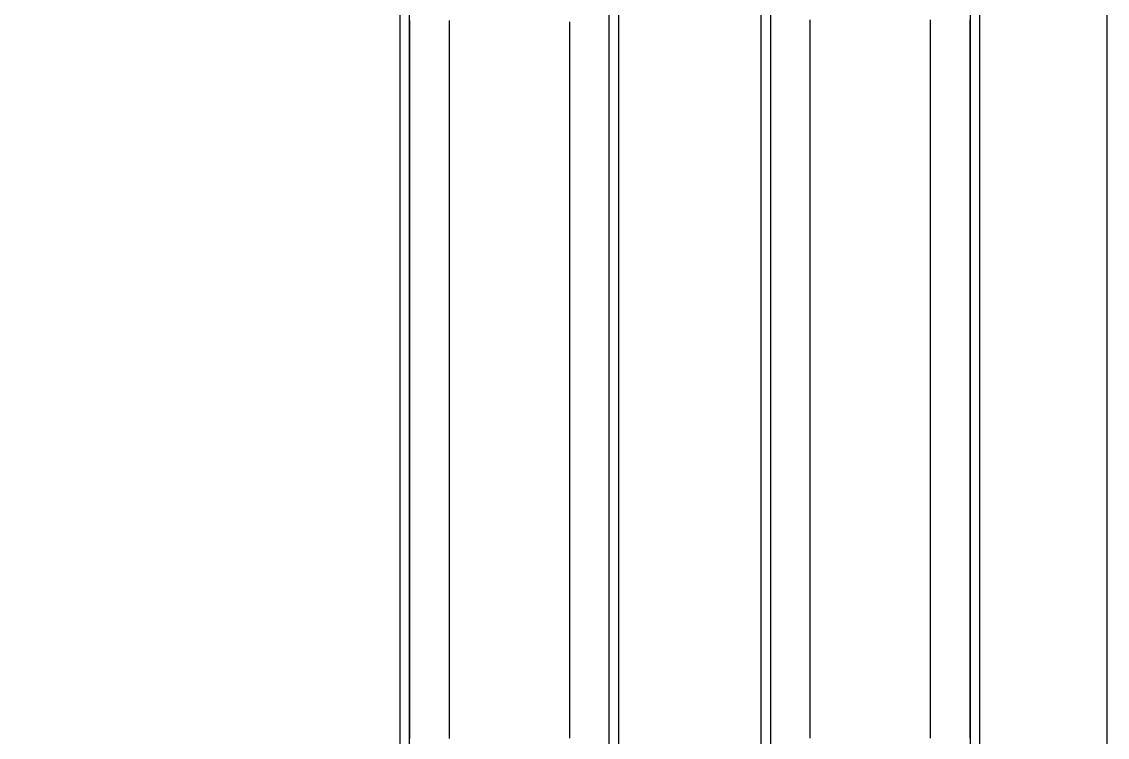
# Model space of a CAD drawing. Header units: metres. Extents: x 0 to 11, y 0 to 14.5.
# Drawn here: x 5.5 to 11, y 7.25 to 10.88 of the extents above; entities that cross this region are included whole.
import ezdxf

# ---------------------------------------------------------------- set-up
doc = ezdxf.new("R2010")
doc.units = ezdxf.units.M
for name, color, linetype in [('GRASS', 3, 'Continuous'), ('HALL', 5, 'Continuous'), ('TRACK', 7, 'Continuous'), ('WALLS', 8, 'Continuous')]:
    doc.layers.add(name, color=color, linetype=linetype)

msp = doc.modelspace()

# ---------------------------------------------------------------- linework, layer by layer
at = {"layer": 'GRASS'}
for points in [[(7.465, 10.8817), (7.465, 10.8717), (7.465, 10.8617), (7.465, 10.8517), (7.465, 10.8418), (7.465, 10.8318), (7.465, 10.8218), (7.465, 10.8118), (7.465, 10.8018), (7.465, 10.7918), (7.465, 10.7818), (7.465, 10.7718), (7.465, 10.7618), (7.465, 10.7518), (7.465, 10.7418), (7.465, 10.7318), (7.465, 10.7218), (7.465, 10.7119), (7.465, 10.7019), (7.465, 10.6919), (7.465, 10.6819), (7.465, 10.6719), (7.465, 10.6619), (7.465, 10.6519), (7.465, 10.6419), (7.465, 10.6319), (7.465, 10.6219), (7.465, 10.6119), (7.465, 10.6019), (7.465, 10.5919), (7.465, 10.582), (7.465, 10.572), (7.465, 10.562), (7.465, 10.552), (7.465, 10.542), (7.465, 10.532), (7.465, 10.522), (7.465, 10.512), (7.465, 10.502), (7.465, 10.492), (7.465, 10.482), (7.465, 10.472), (7.465, 10.462), (7.465, 10.452), (7.465, 10.4421), (7.465, 10.4321), (7.465, 10.4221), (7.465, 10.4121), (7.465, 10.4021), (7.465, 10.3921), (7.465, 10.3821), (7.465, 10.3721), (7.465, 10.3621), (7.465, 10.3521), (7.465, 10.3421), (7.465, 10.3321), (7.465, 10.3221), (7.465, 10.3122), (7.465, 10.3022), (7.465, 10.2922), (7.465, 10.2822), (7.465, 10.2722), (7.465, 10.2622), (7.465, 10.2522), (7.465, 10.2422), (7.465, 10.2322), (7.465, 10.2222), (7.465, 10.2122), (7.465, 10.2022), (7.465, 10.1922), (7.465, 10.1822), (7.465, 10.1723), (7.465, 10.1623), (7.465, 10.1523), (7.465, 10.1423), (7.465, 10.1323), (7.465, 10.1223), (7.465, 10.1123), (7.465, 10.1023), (7.465, 10.0923), (7.465, 10.0823), (7.465, 10.0723), (7.465, 10.0623), (7.465, 10.0523), (7.465, 10.0424), (7.465, 10.0324), (7.465, 10.0224), (7.465, 10.0124), (7.465, 10.0024), (7.465, 9.9924), (7.465, 9.9824), (7.465, 9.9724), (7.465, 9.9624), (7.465, 9.9524), (7.465, 9.9424), (7.465, 9.9324), (7.465, 9.9224), (7.465, 9.9125), (7.465, 9.9025), (7.465, 9.8925), (7.465, 9.8825), (7.465, 9.8725), (7.465, 9.8625), (7.465, 9.8525), (7.465, 9.8425), (7.465, 9.8325), (7.465, 9.8225), (7.465, 9.8125), (7.465, 9.8025), (7.465, 9.7925), (7.465, 9.7825), (7.465, 9.7726), (7.465, 9.7626), (7.465, 9.7526), (7.465, 9.7426), (7.465, 9.7326), (7.465, 9.7226), (7.465, 9.7126), (7.465, 9.7026), (7.465, 9.6926), (7.465, 9.6826), (7.465, 9.6726), (7.465, 9.6626), (7.465, 9.6526), (7.465, 9.6427), (7.465, 9.6327), (7.465, 9.6227), (7.465, 9.6127), (7.465, 9.6027), (7.465, 9.5927), (7.465, 9.5827), (7.465, 9.5727), (7.465, 9.5627), (7.465, 9.5527), (7.465, 9.5427), (7.465, 9.5327), (7.465, 9.5227), (7.465, 9.5128), (7.465, 9.5028), (7.465, 9.4928), (7.465, 9.4828), (7.465, 9.4728), (7.465, 9.4628), (7.465, 9.4528), (7.465, 9.4428), (7.465, 9.4328), (7.465, 9.4228), (7.465, 9.4128), (7.465, 9.4028), (7.465, 9.3928), (7.465, 9.3828), (7.465, 9.3729), (7.465, 9.3629), (7.465, 9.3529), (7.465, 9.3429), (7.465, 9.3329), (7.465, 9.3229), (7.465, 9.3129), (7.465, 9.3029), (7.465, 9.2929), (7.465, 9.2829), (7.465, 9.2729), (7.465, 9.2629), (7.465, 9.2529), (7.465, 9.243), (7.465, 9.233), (7.465, 9.223), (7.465, 9.213), (7.465, 9.203), (7.465, 9.193), (7.465, 9.183), (7.465, 9.173), (7.465, 9.163), (7.465, 9.153), (7.465, 9.143), (7.465, 9.133), (7.465, 9.123), (7.465, 9.113), (7.465, 9.1031), (7.465, 9.0931), (7.465, 9.0831), (7.465, 9.0731), (7.465, 9.0631), (7.465, 9.0531), (7.465, 9.0431), (7.465, 9.0331), (7.465, 9.0231), (7.465, 9.0131), (7.465, 9.0031), (7.465, 8.9931), (7.465, 8.9831), (7.465, 8.9732), (7.465, 8.9632), (7.465, 8.9532), (7.465, 8.9432), (7.465, 8.9332), (7.465, 8.9232), (7.465, 8.9132), (7.465, 8.9032), (7.465, 8.8932), (7.465, 8.8832), (7.465, 8.8732), (7.465, 8.8632), (7.465, 8.8532), (7.465, 8.8433), (7.465, 8.8333), (7.465, 8.8233), (7.465, 8.8133), (7.465, 8.8033), (7.465, 8.7933), (7.465, 8.7833), (7.465, 8.7733), (7.465, 8.7633), (7.465, 8.7533), (7.465, 8.7433), (7.465, 8.7333), (7.465, 8.7233), (7.465, 8.7133), (7.465, 8.7034), (7.465, 8.6934), (7.465, 8.6834), (7.465, 8.6734), (7.465, 8.6634), (7.465, 8.6534), (7.465, 8.6434), (7.465, 8.6334), (7.465, 8.6234), (7.465, 8.6134), (7.465, 8.6034), (7.465, 8.5934), (7.465, 8.5834), (7.465, 8.5735), (7.465, 8.5635), (7.465, 8.5535), (7.465, 8.5435), (7.465, 8.5335), (7.465, 8.5235), (7.465, 8.5135), (7.465, 8.5035), (7.465, 8.4935), (7.465, 8.4835), (7.465, 8.4735), (7.465, 8.4635), (7.465, 8.4535), (7.465, 8.4436), (7.465, 8.4336), (7.465, 8.4236), (7.465, 8.4136), (7.465, 8.4036), (7.465, 8.3936), (7.465, 8.3836), (7.465, 8.3736), (7.465, 8.3636), (7.465, 8.3536), (7.465, 8.3436), (7.465, 8.3336), (7.465, 8.3236), (7.465, 8.3136), (7.465, 8.3037), (7.465, 8.2937), (7.465, 8.2837), (7.465, 8.2737), (7.465, 8.2637), (7.465, 8.2537), (7.465, 8.2437), (7.465, 8.2337), (7.465, 8.2237), (7.465, 8.2137), (7.465, 8.2037), (7.465, 8.1937), (7.465, 8.1837), (7.465, 8.1738), (7.465, 8.1638), (7.465, 8.1538), (7.465, 8.1438), (7.465, 8.1338), (7.465, 8.1238), (7.465, 8.1138), (7.465, 8.1038), (7.465, 8.0938), (7.465, 8.0838), (7.465, 8.0738), (7.465, 8.0638), (7.465, 8.0538), (7.465, 8.0438), (7.465, 8.0339), (7.465, 8.0239), (7.465, 8.0139), (7.465, 8.0039), (7.465, 7.9939), (7.465, 7.9839), (7.465, 7.9739), (7.465, 7.9639), (7.465, 7.9539), (7.465, 7.9439), (7.465, 7.9339), (7.465, 7.9239), (7.465, 7.9139), (7.465, 7.904), (7.465, 7.894), (7.465, 7.884), (7.465, 7.874), (7.465, 7.864), (7.465, 7.854), (7.465, 7.844), (7.465, 7.834), (7.465, 7.824), (7.465, 7.814), (7.465, 7.804), (7.465, 7.794), (7.465, 7.784), (7.465, 7.7741), (7.465, 7.7641), (7.465, 7.7541), (7.465, 7.7441), (7.465, 7.7341), (7.465, 7.7241), (7.465, 7.7141), (7.465, 7.7041), (7.465, 7.6941), (7.465, 7.6841), (7.465, 7.6741), (7.465, 7.6641), (7.465, 7.6541), (7.465, 7.6441), (7.465, 7.6342), (7.465, 7.6242), (7.465, 7.6142), (7.465, 7.6042), (7.465, 7.5942), (7.465, 7.5842), (7.465, 7.5742), (7.465, 7.5642), (7.465, 7.5542), (7.465, 7.5442), (7.465, 7.5342), (7.465, 7.5242), (7.465, 7.5142), (7.465, 7.5043), (7.465, 7.4943), (7.465, 7.4843), (7.465, 7.4743), (7.465, 7.4643), (7.465, 7.4543), (7.465, 7.4443), (7.465, 7.4343), (7.465, 7.4243), (7.465, 7.4143), (7.465, 7.4043), (7.465, 7.3943), (7.465, 7.3843), (7.465, 7.3743), (7.465, 7.3644), (7.465, 7.3544), (7.465, 7.3444), (7.465, 7.3344), (7.465, 7.3244), (7.465, 7.3144), (7.465, 7.3044), (7.465, 7.2944), (7.465, 7.2844), (7.465, 7.2744), (7.465, 7.2644), (7.465, 7.2544), (7.465, 7.2444)], [(8.475, 10.875), (8.475, 10.865), (8.475, 10.855), (8.475, 10.845), (8.475, 10.835), (8.475, 10.825), (8.475, 10.815), (8.475, 10.805), (8.475, 10.795), (8.475, 10.785), (8.475, 10.775), (8.475, 10.765), (8.475, 10.755), (8.475, 10.745), (8.475, 10.735), (8.475, 10.725), (8.475, 10.715), (8.475, 10.705), (8.475, 10.695), (8.475, 10.685), (8.475, 10.675), (8.475, 10.665), (8.475, 10.655), (8.475, 10.645), (8.475, 10.635), (8.475, 10.625), (8.475, 10.615), (8.475, 10.605), (8.475, 10.595), (8.475, 10.585), (8.475, 10.575), (8.475, 10.565), (8.475, 10.555), (8.475, 10.545), (8.475, 10.535), (8.475, 10.525), (8.475, 10.515), (8.475, 10.505), (8.475, 10.495), (8.475, 10.485), (8.475, 10.475), (8.475, 10.465), (8.475, 10.455), (8.475, 10.445), (8.475, 10.435), (8.475, 10.425), (8.475, 10.415), (8.475, 10.405), (8.475, 10.395), (8.475, 10.385), (8.475, 10.375), (8.475, 10.365), (8.475, 10.355), (8.475, 10.345), (8.475, 10.335), (8.475, 10.325), (8.475, 10.315), (8.475, 10.305), (8.475, 10.295), (8.475, 10.285), (8.475, 10.275), (8.475, 10.265), (8.475, 10.255), (8.475, 10.245), (8.475, 10.235), (8.475, 10.225), (8.475, 10.215), (8.475, 10.205), (8.475, 10.195), (8.475, 10.185), (8.475, 10.175), (8.475, 10.165), (8.475, 10.155), (8.475, 10.145), (8.475, 10.135), (8.475, 10.125), (8.475, 10.115), (8.475, 10.105), (8.475, 10.095), (8.475, 10.085), (8.475, 10.075), (8.475, 10.065), (8.475, 10.055), (8.475, 10.045), (8.475, 10.035), (8.475, 10.025), (8.475, 10.015), (8.475, 10.005), (8.475, 9.995), (8.475, 9.985), (8.475, 9.975), (8.475, 9.965), (8.475, 9.955), (8.475, 9.945), (8.475, 9.935), (8.475, 9.925), (8.475, 9.915), (8.475, 9.905), (8.475, 9.895), (8.475, 9.885), (8.475, 9.875), (8.475, 9.865), (8.475, 9.855), (8.475, 9.845), (8.475, 9.835), (8.475, 9.825), (8.475, 9.815), (8.475, 9.805), (8.475, 9.795), (8.475, 9.785), (8.475, 9.775), (8.475, 9.765), (8.475, 9.755), (8.475, 9.745), (8.475, 9.735), (8.475, 9.725), (8.475, 9.715), (8.475, 9.705), (8.475, 9.695), (8.475, 9.685), (8.475, 9.675), (8.475, 9.665), (8.475, 9.655), (8.475, 9.645), (8.475, 9.635), (8.475, 9.625), (8.475, 9.615), (8.475, 9.605), (8.475, 9.595), (8.475, 9.585), (8.475, 9.575), (8.475, 9.565), (8.475, 9.555), (8.475, 9.545), (8.475, 9.535), (8.475, 9.525), (8.475, 9.515), (8.475, 9.505), (8.475, 9.495), (8.475, 9.485), (8.475, 9.475), (8.475, 9.465), (8.475, 9.455), (8.475, 9.445), (8.475, 9.435), (8.475, 9.425), (8.475, 9.415), (8.475, 9.405), (8.475, 9.395), (8.475, 9.385), (8.475, 9.375), (8.475, 9.365), (8.475, 9.355), (8.475, 9.345), (8.475, 9.335), (8.475, 9.325), (8.475, 9.315), (8.475, 9.305), (8.475, 9.295), (8.475, 9.285), (8.475, 9.275), (8.475, 9.265), (8.475, 9.255), (8.475, 9.245), (8.475, 9.235), (8.475, 9.225), (8.475, 9.215), (8.475, 9.205), (8.475, 9.195), (8.475, 9.185), (8.475, 9.175), (8.475, 9.165), (8.475, 9.155), (8.475, 9.145), (8.475, 9.135), (8.475, 9.125), (8.475, 9.115), (8.475, 9.105), (8.475, 9.095), (8.475, 9.085), (8.475, 9.075), (8.475, 9.065), (8.475, 9.055), (8.475, 9.045), (8.475, 9.035), (8.475, 9.025), (8.475, 9.015), (8.475, 9.005), (8.475, 8.995), (8.475, 8.985), (8.475, 8.975), (8.475, 8.965), (8.475, 8.955), (8.475, 8.945), (8.475, 8.935), (8.475, 8.925), (8.475, 8.915), (8.475, 8.905), (8.475, 8.895), (8.475, 8.885), (8.475, 8.875), (8.475, 8.865), (8.475, 8.855), (8.475, 8.845), (8.475, 8.835), (8.475, 8.825), (8.475, 8.815), (8.475, 8.805), (8.475, 8.795), (8.475, 8.785), (8.475, 8.775), (8.475, 8.765), (8.475, 8.755), (8.475, 8.745), (8.475, 8.735), (8.475, 8.725), (8.475, 8.715), (8.475, 8.705), (8.475, 8.695), (8.475, 8.685), (8.475, 8.675), (8.475, 8.665), (8.475, 8.655), (8.475, 8.645), (8.475, 8.635), (8.475, 8.625), (8.475, 8.615), (8.475, 8.605), (8.475, 8.595), (8.475, 8.585), (8.475, 8.575), (8.475, 8.565), (8.475, 8.555), (8.475, 8.545), (8.475, 8.535), (8.475, 8.525), (8.475, 8.515), (8.475, 8.505), (8.475, 8.495), (8.475, 8.485), (8.475, 8.475), (8.475, 8.465), (8.475, 8.455), (8.475, 8.445), (8.475, 8.435), (8.475, 8.425), (8.475, 8.415), (8.475, 8.405), (8.475, 8.395), (8.475, 8.385), (8.475, 8.375), (8.475, 8.365), (8.475, 8.355), (8.475, 8.345), (8.475, 8.335), (8.475, 8.325), (8.475, 8.315), (8.475, 8.305), (8.475, 8.295), (8.475, 8.285), (8.475, 8.275), (8.475, 8.265), (8.475, 8.255), (8.475, 8.245), (8.475, 8.235), (8.475, 8.225), (8.475, 8.215), (8.475, 8.205), (8.475, 8.195), (8.475, 8.185), (8.475, 8.175), (8.475, 8.165), (8.475, 8.155), (8.475, 8.145), (8.475, 8.135), (8.475, 8.125), (8.475, 8.115), (8.475, 8.105), (8.475, 8.095), (8.475, 8.085), (8.475, 8.075), (8.475, 8.065), (8.475, 8.055), (8.475, 8.045), (8.475, 8.035), (8.475, 8.025), (8.475, 8.015), (8.475, 8.005), (8.475, 7.995), (8.475, 7.985), (8.475, 7.975), (8.475, 7.965), (8.475, 7.955), (8.475, 7.945), (8.475, 7.935), (8.475, 7.925), (8.475, 7.915), (8.475, 7.905), (8.475, 7.895), (8.475, 7.885), (8.475, 7.875), (8.475, 7.865), (8.475, 7.855), (8.475, 7.845), (8.475, 7.835), (8.475, 7.825), (8.475, 7.815), (8.475, 7.805), (8.475, 7.795), (8.475, 7.785), (8.475, 7.775), (8.475, 7.765), (8.475, 7.755), (8.475, 7.745), (8.475, 7.735), (8.475, 7.725), (8.475, 7.715), (8.475, 7.705), (8.475, 7.695), (8.475, 7.685), (8.475, 7.675), (8.475, 7.665), (8.475, 7.655), (8.475, 7.645), (8.475, 7.635), (8.475, 7.625), (8.475, 7.615), (8.475, 7.605), (8.475, 7.595), (8.475, 7.585), (8.475, 7.575), (8.475, 7.565), (8.475, 7.555), (8.475, 7.545), (8.475, 7.535), (8.475, 7.525), (8.475, 7.515), (8.475, 7.505), (8.475, 7.495), (8.475, 7.485), (8.475, 7.475), (8.475, 7.465), (8.475, 7.455), (8.475, 7.445), (8.475, 7.435), (8.475, 7.425), (8.475, 7.415), (8.475, 7.405), (8.475, 7.395), (8.475, 7.385), (8.475, 7.375), (8.475, 7.365), (8.475, 7.355), (8.475, 7.345), (8.475, 7.335), (8.475, 7.325), (8.475, 7.315), (8.475, 7.305), (8.475, 7.295), (8.475, 7.285), (8.475, 7.275), (8.475, 7.265), (8.475, 7.255), (8.475, 7.245)], [(9.295, 7.245), (9.295, 7.255), (9.295, 7.265), (9.295, 7.275), (9.295, 7.285), (9.295, 7.295), (9.295, 7.305), (9.295, 7.315), (9.295, 7.325), (9.295, 7.335), (9.295, 7.345), (9.295, 7.355), (9.295, 7.365), (9.295, 7.375), (9.295, 7.385), (9.295, 7.395), (9.295, 7.405), (9.295, 7.415), (9.295, 7.425), (9.295, 7.435), (9.295, 7.445), (9.295, 7.455), (9.295, 7.465), (9.295, 7.475), (9.295, 7.485), (9.295, 7.495), (9.295, 7.505), (9.295, 7.515), (9.295, 7.525), (9.295, 7.535), (9.295, 7.545), (9.295, 7.555), (9.295, 7.565), (9.295, 7.575), (9.295, 7.585), (9.295, 7.595), (9.295, 7.605), (9.295, 7.615), (9.295, 7.625), (9.295, 7.635), (9.295, 7.645), (9.295, 7.655), (9.295, 7.665), (9.295, 7.675), (9.295, 7.685), (9.295, 7.695), (9.295, 7.705), (9.295, 7.715), (9.295, 7.725), (9.295, 7.735), (9.295, 7.745), (9.295, 7.755), (9.295, 7.765), (9.295, 7.775), (9.295, 7.785), (9.295, 7.795), (9.295, 7.805), (9.295, 7.815), (9.295, 7.825), (9.295, 7.835), (9.295, 7.845), (9.295, 7.855), (9.295, 7.865), (9.295, 7.875), (9.295, 7.885), (9.295, 7.895), (9.295, 7.905), (9.295, 7.915), (9.295, 7.925), (9.295, 7.935), (9.295, 7.945), (9.295, 7.955), (9.295, 7.965), (9.295, 7.975), (9.295, 7.985), (9.295, 7.995), (9.295, 8.005), (9.295, 8.015), (9.295, 8.025), (9.295, 8.035), (9.295, 8.045), (9.295, 8.055), (9.295, 8.065), (9.295, 8.075), (9.295, 8.085), (9.295, 8.095), (9.295, 8.105), (9.295, 8.115), (9.295, 8.125), (9.295, 8.135), (9.295, 8.145), (9.295, 8.155), (9.295, 8.165), (9.295, 8.175), (9.295, 8.185), (9.295, 8.195), (9.295, 8.205), (9.295, 8.215), (9.295, 8.225), (9.295, 8.235), (9.295, 8.245), (9.295, 8.255), (9.295, 8.265), (9.295, 8.275), (9.295, 8.285), (9.295, 8.295), (9.295, 8.305), (9.295, 8.315), (9.295, 8.325), (9.295, 8.335), (9.295, 8.345), (9.295, 8.355), (9.295, 8.365), (9.295, 8.375), (9.295, 8.385), (9.295, 8.395), (9.295, 8.405), (9.295, 8.415), (9.295, 8.425), (9.295, 8.435), (9.295, 8.445), (9.295, 8.455), (9.295, 8.465), (9.295, 8.475), (9.295, 8.485), (9.295, 8.495), (9.295, 8.505), (9.295, 8.515), (9.295, 8.525), (9.295, 8.535), (9.295, 8.545), (9.295, 8.555), (9.295, 8.565), (9.295, 8.575), (9.295, 8.585), (9.295, 8.595), (9.295, 8.605), (9.295, 8.615), (9.295, 8.625), (9.295, 8.635), (9.295, 8.645), (9.295, 8.655), (9.295, 8.665), (9.295, 8.675), (9.295, 8.685), (9.295, 8.695), (9.295, 8.705), (9.295, 8.715), (9.295, 8.725), (9.295, 8.735), (9.295, 8.745), (9.295, 8.755), (9.295, 8.765), (9.295, 8.775), (9.295, 8.785), (9.295, 8.795), (9.295, 8.805), (9.295, 8.815), (9.295, 8.825), (9.295, 8.835), (9.295, 8.845), (9.295, 8.855), (9.295, 8.865), (9.295, 8.875), (9.295, 8.885), (9.295, 8.895), (9.295, 8.905), (9.295, 8.915), (9.295, 8.925), (9.295, 8.935), (9.295, 8.945), (9.295, 8.955), (9.295, 8.965), (9.295, 8.975), (9.295, 8.985), (9.295, 8.995), (9.295, 9.005), (9.295, 9.015), (9.295, 9.025), (9.295, 9.035), (9.295, 9.045), (9.295, 9.055), (9.295, 9.065), (9.295, 9.075), (9.295, 9.085), (9.295, 9.095), (9.295, 9.105), (9.295, 9.115), (9.295, 9.125), (9.295, 9.135), (9.295, 9.145), (9.295, 9.155), (9.295, 9.165), (9.295, 9.175), (9.295, 9.185), (9.295, 9.195), (9.295, 9.205), (9.295, 9.215), (9.295, 9.225), (9.295, 9.235), (9.295, 9.245), (9.295, 9.255), (9.295, 9.265), (9.295, 9.275), (9.295, 9.285), (9.295, 9.295), (9.295, 9.305), (9.295, 9.315), (9.295, 9.325), (9.295, 9.335), (9.295, 9.345), (9.295, 9.355), (9.295, 9.365), (9.295, 9.375), (9.295, 9.385), (9.295, 9.395), (9.295, 9.405), (9.295, 9.415), (9.295, 9.425), (9.295, 9.435), (9.295, 9.445), (9.295, 9.455), (9.295, 9.465), (9.295, 9.475), (9.295, 9.485), (9.295, 9.495), (9.295, 9.505), (9.295, 9.515), (9.295, 9.525), (9.295, 9.535), (9.295, 9.545), (9.295, 9.555), (9.295, 9.565), (9.295, 9.575), (9.295, 9.585), (9.295, 9.595), (9.295, 9.605), (9.295, 9.615), (9.295, 9.625), (9.295, 9.635), (9.295, 9.645), (9.295, 9.655), (9.295, 9.665), (9.295, 9.675), (9.295, 9.685), (9.295, 9.695), (9.295, 9.705), (9.295, 9.715), (9.295, 9.725), (9.295, 9.735), (9.295, 9.745), (9.295, 9.755), (9.295, 9.765), (9.295, 9.775), (9.295, 9.785), (9.295, 9.795), (9.295, 9.805), (9.295, 9.815), (9.295, 9.825), (9.295, 9.835), (9.295, 9.845), (9.295, 9.855), (9.295, 9.865), (9.295, 9.875), (9.295, 9.885), (9.295, 9.895), (9.295, 9.905), (9.295, 9.915), (9.295, 9.925), (9.295, 9.935), (9.295, 9.945), (9.295, 9.955), (9.295, 9.965), (9.295, 9.975), (9.295, 9.985), (9.295, 9.995), (9.295, 10.005), (9.295, 10.015), (9.295, 10.025), (9.295, 10.035), (9.295, 10.045), (9.295, 10.055), (9.295, 10.065), (9.295, 10.075), (9.295, 10.085), (9.295, 10.095), (9.295, 10.105), (9.295, 10.115), (9.295, 10.125), (9.295, 10.135), (9.295, 10.145), (9.295, 10.155), (9.295, 10.165), (9.295, 10.175), (9.295, 10.185), (9.295, 10.195), (9.295, 10.205), (9.295, 10.215), (9.295, 10.225), (9.295, 10.235), (9.295, 10.245), (9.295, 10.255), (9.295, 10.265), (9.295, 10.275), (9.295, 10.285), (9.295, 10.295), (9.295, 10.305), (9.295, 10.315), (9.295, 10.325), (9.295, 10.335), (9.295, 10.345), (9.295, 10.355), (9.295, 10.365), (9.295, 10.375), (9.295, 10.385), (9.295, 10.395), (9.295, 10.405), (9.295, 10.415), (9.295, 10.425), (9.295, 10.435), (9.295, 10.445), (9.295, 10.455), (9.295, 10.465), (9.295, 10.475), (9.295, 10.485), (9.295, 10.495), (9.295, 10.505), (9.295, 10.515), (9.295, 10.525), (9.295, 10.535), (9.295, 10.545), (9.295, 10.555), (9.295, 10.565), (9.295, 10.575), (9.295, 10.585), (9.295, 10.595), (9.295, 10.605), (9.295, 10.615), (9.295, 10.625), (9.295, 10.635), (9.295, 10.645), (9.295, 10.655), (9.295, 10.665), (9.295, 10.675), (9.295, 10.685), (9.295, 10.695), (9.295, 10.705), (9.295, 10.715), (9.295, 10.725), (9.295, 10.735), (9.295, 10.745), (9.295, 10.755), (9.295, 10.765), (9.295, 10.775), (9.295, 10.785), (9.295, 10.795), (9.295, 10.805), (9.295, 10.815), (9.295, 10.825), (9.295, 10.835), (9.295, 10.845), (9.295, 10.855), (9.295, 10.865), (9.295, 10.875), (9.295, 10.885)], [(10.305, 7.245), (10.305, 7.255), (10.305, 7.265), (10.305, 7.275), (10.305, 7.285), (10.305, 7.295), (10.305, 7.305), (10.305, 7.315), (10.305, 7.325), (10.305, 7.335), (10.305, 7.345), (10.305, 7.355), (10.305, 7.365), (10.305, 7.375), (10.305, 7.385), (10.305, 7.395), (10.305, 7.405), (10.305, 7.415), (10.305, 7.425), (10.305, 7.435), (10.305, 7.445), (10.305, 7.455), (10.305, 7.465), (10.305, 7.475), (10.305, 7.485), (10.305, 7.495), (10.305, 7.505), (10.305, 7.515), (10.305, 7.525), (10.305, 7.535), (10.305, 7.545), (10.305, 7.555), (10.305, 7.565), (10.305, 7.575), (10.305, 7.585), (10.305, 7.595), (10.305, 7.605), (10.305, 7.615), (10.305, 7.625), (10.305, 7.635), (10.305, 7.645), (10.305, 7.655), (10.305, 7.665), (10.305, 7.675), (10.305, 7.685), (10.305, 7.695), (10.305, 7.705), (10.305, 7.715), (10.305, 7.725), (10.305, 7.735), (10.305, 7.745), (10.305, 7.755), (10.305, 7.765), (10.305, 7.775), (10.305, 7.785), (10.305, 7.795), (10.305, 7.805), (10.305, 7.815), (10.305, 7.825), (10.305, 7.835), (10.305, 7.845), (10.305, 7.855), (10.305, 7.865), (10.305, 7.875), (10.305, 7.885), (10.305, 7.895), (10.305, 7.905), (10.305, 7.915), (10.305, 7.925), (10.305, 7.935), (10.305, 7.945), (10.305, 7.955), (10.305, 7.965), (10.305, 7.975), (10.305, 7.985), (10.305, 7.995), (10.305, 8.005), (10.305, 8.015), (10.305, 8.025), (10.305, 8.035), (10.305, 8.045), (10.305, 8.055), (10.305, 8.065), (10.305, 8.075), (10.305, 8.085), (10.305, 8.095), (10.305, 8.105), (10.305, 8.115), (10.305, 8.125), (10.305, 8.135), (10.305, 8.145), (10.305, 8.155), (10.305, 8.165), (10.305, 8.175), (10.305, 8.185), (10.305, 8.195), (10.305, 8.205), (10.305, 8.215), (10.305, 8.225), (10.305, 8.235), (10.305, 8.245), (10.305, 8.255), (10.305, 8.265), (10.305, 8.275), (10.305, 8.285), (10.305, 8.295), (10.305, 8.305), (10.305, 8.315), (10.305, 8.325), (10.305, 8.335), (10.305, 8.345), (10.305, 8.355), (10.305, 8.365), (10.305, 8.375), (10.305, 8.385), (10.305, 8.395), (10.305, 8.405), (10.305, 8.415), (10.305, 8.425), (10.305, 8.435), (10.305, 8.445), (10.305, 8.455), (10.305, 8.465), (10.305, 8.475), (10.305, 8.485), (10.305, 8.495), (10.305, 8.505), (10.305, 8.515), (10.305, 8.525), (10.305, 8.535), (10.305, 8.545), (10.305, 8.555), (10.305, 8.565), (10.305, 8.575), (10.305, 8.585), (10.305, 8.595), (10.305, 8.605), (10.305, 8.615), (10.305, 8.625), (10.305, 8.635), (10.305, 8.645), (10.305, 8.655), (10.305, 8.665), (10.305, 8.675), (10.305, 8.685), (10.305, 8.695), (10.305, 8.705), (10.305, 8.715), (10.305, 8.725), (10.305, 8.735), (10.305, 8.745), (10.305, 8.755), (10.305, 8.765), (10.305, 8.775), (10.305, 8.785), (10.305, 8.795), (10.305, 8.805), (10.305, 8.815), (10.305, 8.825), (10.305, 8.835), (10.305, 8.845), (10.305, 8.855), (10.305, 8.865), (10.305, 8.875), (10.305, 8.885), (10.305, 8.895), (10.305, 8.905), (10.305, 8.915), (10.305, 8.925), (10.305, 8.935), (10.305, 8.945), (10.305, 8.955), (10.305, 8.965), (10.305, 8.975), (10.305, 8.985), (10.305, 8.995), (10.305, 9.005), (10.305, 9.015), (10.305, 9.025), (10.305, 9.035), (10.305, 9.045), (10.305, 9.055), (10.305, 9.065), (10.305, 9.075), (10.305, 9.085), (10.305, 9.095), (10.305, 9.105), (10.305, 9.115), (10.305, 9.125), (10.305, 9.135), (10.305, 9.145), (10.305, 9.155), (10.305, 9.165), (10.305, 9.175), (10.305, 9.185), (10.305, 9.195), (10.305, 9.205), (10.305, 9.215), (10.305, 9.225), (10.305, 9.235), (10.305, 9.245), (10.305, 9.255), (10.305, 9.265), (10.305, 9.275), (10.305, 9.285), (10.305, 9.295), (10.305, 9.305), (10.305, 9.315), (10.305, 9.325), (10.305, 9.335), (10.305, 9.345), (10.305, 9.355), (10.305, 9.365), (10.305, 9.375), (10.305, 9.385), (10.305, 9.395), (10.305, 9.405), (10.305, 9.415), (10.305, 9.425), (10.305, 9.435), (10.305, 9.445), (10.305, 9.455), (10.305, 9.465), (10.305, 9.475), (10.305, 9.485), (10.305, 9.495), (10.305, 9.505), (10.305, 9.515), (10.305, 9.525), (10.305, 9.535), (10.305, 9.545), (10.305, 9.555), (10.305, 9.565), (10.305, 9.575), (10.305, 9.585), (10.305, 9.595), (10.305, 9.605), (10.305, 9.615), (10.305, 9.625), (10.305, 9.635), (10.305, 9.645), (10.305, 9.655), (10.305, 9.665), (10.305, 9.675), (10.305, 9.685), (10.305, 9.695), (10.305, 9.705), (10.305, 9.715), (10.305, 9.725), (10.305, 9.735), (10.305, 9.745), (10.305, 9.755), (10.305, 9.765), (10.305, 9.775), (10.305, 9.785), (10.305, 9.795), (10.305, 9.805), (10.305, 9.815), (10.305, 9.825), (10.305, 9.835), (10.305, 9.845), (10.305, 9.855), (10.305, 9.865), (10.305, 9.875), (10.305, 9.885), (10.305, 9.895), (10.305, 9.905), (10.305, 9.915), (10.305, 9.925), (10.305, 9.935), (10.305, 9.945), (10.305, 9.955), (10.305, 9.965), (10.305, 9.975), (10.305, 9.985), (10.305, 9.995), (10.305, 10.005), (10.305, 10.015), (10.305, 10.025), (10.305, 10.035), (10.305, 10.045), (10.305, 10.055), (10.305, 10.065), (10.305, 10.075), (10.305, 10.085), (10.305, 10.095), (10.305, 10.105), (10.305, 10.115), (10.305, 10.125), (10.305, 10.135), (10.305, 10.145), (10.305, 10.155), (10.305, 10.165), (10.305, 10.175), (10.305, 10.185), (10.305, 10.195), (10.305, 10.205), (10.305, 10.215), (10.305, 10.225), (10.305, 10.235), (10.305, 10.245), (10.305, 10.255), (10.305, 10.265), (10.305, 10.275), (10.305, 10.285), (10.305, 10.295), (10.305, 10.305), (10.305, 10.315), (10.305, 10.325), (10.305, 10.335), (10.305, 10.345), (10.305, 10.355), (10.305, 10.365), (10.305, 10.375), (10.305, 10.385), (10.305, 10.395), (10.305, 10.405), (10.305, 10.415), (10.305, 10.425), (10.305, 10.435), (10.305, 10.445), (10.305, 10.455), (10.305, 10.465), (10.305, 10.475), (10.305, 10.485), (10.305, 10.495), (10.305, 10.505), (10.305, 10.515), (10.305, 10.525), (10.305, 10.535), (10.305, 10.545), (10.305, 10.555), (10.305, 10.565), (10.305, 10.575), (10.305, 10.585), (10.305, 10.595), (10.305, 10.605), (10.305, 10.615), (10.305, 10.625), (10.305, 10.635), (10.305, 10.645), (10.305, 10.655), (10.305, 10.665), (10.305, 10.675), (10.305, 10.685), (10.305, 10.695), (10.305, 10.705), (10.305, 10.715), (10.305, 10.725), (10.305, 10.735), (10.305, 10.745), (10.305, 10.755), (10.305, 10.765), (10.305, 10.775), (10.305, 10.785), (10.305, 10.795), (10.305, 10.805), (10.305, 10.815), (10.305, 10.825), (10.305, 10.835), (10.305, 10.845), (10.305, 10.855), (10.305, 10.865), (10.305, 10.875), (10.305, 10.885)]]:
    msp.add_lwpolyline(points, dxfattribs=at)
at = {"layer": 'HALL'}
msp.add_lwpolyline([(0, 0), (11, 0), (11, 14.5), (0, 14.5), (0, 0)], dxfattribs=at)
at = {"layer": 'TRACK'}
for points in [[(7.665, 10.8817), (7.665, 10.8717), (7.665, 10.8617), (7.665, 10.8517), (7.665, 10.8417), (7.665, 10.8317), (7.665, 10.8217), (7.665, 10.8117), (7.665, 10.8017), (7.665, 10.7917), (7.665, 10.7817), (7.665, 10.7718), (7.665, 10.7618), (7.665, 10.7518), (7.665, 10.7418), (7.665, 10.7318), (7.665, 10.7218), (7.665, 10.7118), (7.665, 10.7018), (7.665, 10.6918), (7.665, 10.6818), (7.665, 10.6718), (7.665, 10.6618), (7.665, 10.6518), (7.665, 10.6419), (7.665, 10.6319), (7.665, 10.6219), (7.665, 10.6119), (7.665, 10.6019), (7.665, 10.5919), (7.665, 10.5819), (7.665, 10.5719), (7.665, 10.5619), (7.665, 10.5519), (7.665, 10.5419), (7.665, 10.5319), (7.665, 10.5219), (7.665, 10.5119), (7.665, 10.502), (7.665, 10.492), (7.665, 10.482), (7.665, 10.472), (7.665, 10.462), (7.665, 10.452), (7.665, 10.442), (7.665, 10.432), (7.665, 10.422), (7.665, 10.412), (7.665, 10.402), (7.665, 10.392), (7.665, 10.382), (7.665, 10.372), (7.665, 10.3621), (7.665, 10.3521), (7.665, 10.3421), (7.665, 10.3321), (7.665, 10.3221), (7.665, 10.3121), (7.665, 10.3021), (7.665, 10.2921), (7.665, 10.2821), (7.665, 10.2721), (7.665, 10.2621), (7.665, 10.2521), (7.665, 10.2421), (7.665, 10.2321), (7.665, 10.2222), (7.665, 10.2122), (7.665, 10.2022), (7.665, 10.1922), (7.665, 10.1822), (7.665, 10.1722), (7.665, 10.1622), (7.665, 10.1522), (7.665, 10.1422), (7.665, 10.1322), (7.665, 10.1222), (7.665, 10.1122), (7.665, 10.1022), (7.665, 10.0922), (7.665, 10.0823), (7.665, 10.0723), (7.665, 10.0623), (7.665, 10.0523), (7.665, 10.0423), (7.665, 10.0323), (7.665, 10.0223), (7.665, 10.0123), (7.665, 10.0023), (7.665, 9.9923), (7.665, 9.9823), (7.665, 9.9723), (7.665, 9.9623), (7.665, 9.9524), (7.665, 9.9424), (7.665, 9.9324), (7.665, 9.9224), (7.665, 9.9124), (7.665, 9.9024), (7.665, 9.8924), (7.665, 9.8824), (7.665, 9.8724), (7.665, 9.8624), (7.665, 9.8524), (7.665, 9.8424), (7.665, 9.8324), (7.665, 9.8224), (7.665, 9.8125), (7.665, 9.8025), (7.665, 9.7925), (7.665, 9.7825), (7.665, 9.7725), (7.665, 9.7625), (7.665, 9.7525), (7.665, 9.7425), (7.665, 9.7325), (7.665, 9.7225), (7.665, 9.7125), (7.665, 9.7025), (7.665, 9.6925), (7.665, 9.6825), (7.665, 9.6726), (7.665, 9.6626), (7.665, 9.6526), (7.665, 9.6426), (7.665, 9.6326), (7.665, 9.6226), (7.665, 9.6126), (7.665, 9.6026), (7.665, 9.5926), (7.665, 9.5826), (7.665, 9.5726), (7.665, 9.5626), (7.665, 9.5526), (7.665, 9.5426), (7.665, 9.5327), (7.665, 9.5227), (7.665, 9.5127), (7.665, 9.5027), (7.665, 9.4927), (7.665, 9.4827), (7.665, 9.4727), (7.665, 9.4627), (7.665, 9.4527), (7.665, 9.4427), (7.665, 9.4327), (7.665, 9.4227), (7.665, 9.4127), (7.665, 9.4028), (7.665, 9.3928), (7.665, 9.3828), (7.665, 9.3728), (7.665, 9.3628), (7.665, 9.3528), (7.665, 9.3428), (7.665, 9.3328), (7.665, 9.3228), (7.665, 9.3128), (7.665, 9.3028), (7.665, 9.2928), (7.665, 9.2828), (7.665, 9.2728), (7.665, 9.2629), (7.665, 9.2529), (7.665, 9.2429), (7.665, 9.2329), (7.665, 9.2229), (7.665, 9.2129), (7.665, 9.2029), (7.665, 9.1929), (7.665, 9.1829), (7.665, 9.1729), (7.665, 9.1629), (7.665, 9.1529), (7.665, 9.1429), (7.665, 9.1329), (7.665, 9.123), (7.665, 9.113), (7.665, 9.103), (7.665, 9.093), (7.665, 9.083), (7.665, 9.073), (7.665, 9.063), (7.665, 9.053), (7.665, 9.043), (7.665, 9.033), (7.665, 9.023), (7.665, 9.013), (7.665, 9.003), (7.665, 8.993), (7.665, 8.9831), (7.665, 8.9731), (7.665, 8.9631), (7.665, 8.9531), (7.665, 8.9431), (7.665, 8.9331), (7.665, 8.9231), (7.665, 8.9131), (7.665, 8.9031), (7.665, 8.8931), (7.665, 8.8831), (7.665, 8.8731), (7.665, 8.8631), (7.665, 8.8531), (7.665, 8.8432), (7.665, 8.8332), (7.665, 8.8232), (7.665, 8.8132), (7.665, 8.8032), (7.665, 8.7932), (7.665, 8.7832), (7.665, 8.7732), (7.665, 8.7632), (7.665, 8.7532), (7.665, 8.7432), (7.665, 8.7332), (7.665, 8.7232), (7.665, 8.7133), (7.665, 8.7033), (7.665, 8.6933), (7.665, 8.6833), (7.665, 8.6733), (7.665, 8.6633), (7.665, 8.6533), (7.665, 8.6433), (7.665, 8.6333), (7.665, 8.6233), (7.665, 8.6133), (7.665, 8.6033), (7.665, 8.5933), (7.665, 8.5833), (7.665, 8.5734), (7.665, 8.5634), (7.665, 8.5534), (7.665, 8.5434), (7.665, 8.5334), (7.665, 8.5234), (7.665, 8.5134), (7.665, 8.5034), (7.665, 8.4934), (7.665, 8.4834), (7.665, 8.4734), (7.665, 8.4634), (7.665, 8.4534), (7.665, 8.4434), (7.665, 8.4335), (7.665, 8.4235), (7.665, 8.4135), (7.665, 8.4035), (7.665, 8.3935), (7.665, 8.3835), (7.665, 8.3735), (7.665, 8.3635), (7.665, 8.3535), (7.665, 8.3435), (7.665, 8.3335), (7.665, 8.3235), (7.665, 8.3135), (7.665, 8.3035), (7.665, 8.2936), (7.665, 8.2836), (7.665, 8.2736), (7.665, 8.2636), (7.665, 8.2536), (7.665, 8.2436), (7.665, 8.2336), (7.665, 8.2236), (7.665, 8.2136), (7.665, 8.2036), (7.665, 8.1936), (7.665, 8.1836), (7.665, 8.1736), (7.665, 8.1637), (7.665, 8.1537), (7.665, 8.1437), (7.665, 8.1337), (7.665, 8.1237), (7.665, 8.1137), (7.665, 8.1037), (7.665, 8.0937), (7.665, 8.0837), (7.665, 8.0737), (7.665, 8.0637), (7.665, 8.0537), (7.665, 8.0437), (7.665, 8.0337), (7.665, 8.0238), (7.665, 8.0138), (7.665, 8.0038), (7.665, 7.9938), (7.665, 7.9838), (7.665, 7.9738), (7.665, 7.9638), (7.665, 7.9538), (7.665, 7.9438), (7.665, 7.9338), (7.665, 7.9238), (7.665, 7.9138), (7.665, 7.9038), (7.665, 7.8938), (7.665, 7.8839), (7.665, 7.8739), (7.665, 7.8639), (7.665, 7.8539), (7.665, 7.8439), (7.665, 7.8339), (7.665, 7.8239), (7.665, 7.8139), (7.665, 7.8039), (7.665, 7.7939), (7.665, 7.7839), (7.665, 7.7739), (7.665, 7.7639), (7.665, 7.7539), (7.665, 7.744), (7.665, 7.734), (7.665, 7.724), (7.665, 7.714), (7.665, 7.704), (7.665, 7.694), (7.665, 7.684), (7.665, 7.674), (7.665, 7.664), (7.665, 7.654), (7.665, 7.644), (7.665, 7.634), (7.665, 7.624), (7.665, 7.614), (7.665, 7.6041), (7.665, 7.5941), (7.665, 7.5841), (7.665, 7.5741), (7.665, 7.5641), (7.665, 7.5541), (7.665, 7.5441), (7.665, 7.5341), (7.665, 7.5241), (7.665, 7.5141), (7.665, 7.5041), (7.665, 7.4941), (7.665, 7.4841), (7.665, 7.4742), (7.665, 7.4642), (7.665, 7.4542), (7.665, 7.4442), (7.665, 7.4342), (7.665, 7.4242), (7.665, 7.4142), (7.665, 7.4042), (7.665, 7.3942), (7.665, 7.3842), (7.665, 7.3742), (7.665, 7.3642), (7.665, 7.3542), (7.665, 7.3442), (7.665, 7.3343), (7.665, 7.3243), (7.665, 7.3143), (7.665, 7.3043), (7.665, 7.2943), (7.665, 7.2843), (7.665, 7.2743), (7.665, 7.2643), (7.665, 7.2543), (7.665, 7.2443)], [(8.275, 10.875), (8.275, 10.865), (8.275, 10.855), (8.275, 10.845), (8.275, 10.835), (8.275, 10.825), (8.275, 10.815), (8.275, 10.805), (8.275, 10.795), (8.275, 10.785), (8.275, 10.775), (8.275, 10.765), (8.275, 10.755), (8.275, 10.745), (8.275, 10.735), (8.275, 10.725), (8.275, 10.715), (8.275, 10.705), (8.275, 10.695), (8.275, 10.685), (8.275, 10.675), (8.275, 10.665), (8.275, 10.655), (8.275, 10.645), (8.275, 10.635), (8.275, 10.625), (8.275, 10.615), (8.275, 10.605), (8.275, 10.595), (8.275, 10.585), (8.275, 10.575), (8.275, 10.565), (8.275, 10.555), (8.275, 10.545), (8.275, 10.535), (8.275, 10.525), (8.275, 10.515), (8.275, 10.505), (8.275, 10.495), (8.275, 10.485), (8.275, 10.475), (8.275, 10.465), (8.275, 10.455), (8.275, 10.445), (8.275, 10.435), (8.275, 10.425), (8.275, 10.415), (8.275, 10.405), (8.275, 10.395), (8.275, 10.385), (8.275, 10.375), (8.275, 10.365), (8.275, 10.355), (8.275, 10.345), (8.275, 10.335), (8.275, 10.325), (8.275, 10.315), (8.275, 10.305), (8.275, 10.295), (8.275, 10.285), (8.275, 10.275), (8.275, 10.265), (8.275, 10.255), (8.275, 10.245), (8.275, 10.235), (8.275, 10.225), (8.275, 10.215), (8.275, 10.205), (8.275, 10.195), (8.275, 10.185), (8.275, 10.175), (8.275, 10.165), (8.275, 10.155), (8.275, 10.145), (8.275, 10.135), (8.275, 10.125), (8.275, 10.115), (8.275, 10.105), (8.275, 10.095), (8.275, 10.085), (8.275, 10.075), (8.275, 10.065), (8.275, 10.055), (8.275, 10.045), (8.275, 10.035), (8.275, 10.025), (8.275, 10.015), (8.275, 10.005), (8.275, 9.995), (8.275, 9.985), (8.275, 9.975), (8.275, 9.965), (8.275, 9.955), (8.275, 9.945), (8.275, 9.935), (8.275, 9.925), (8.275, 9.915), (8.275, 9.905), (8.275, 9.895), (8.275, 9.885), (8.275, 9.875), (8.275, 9.865), (8.275, 9.855), (8.275, 9.845), (8.275, 9.835), (8.275, 9.825), (8.275, 9.815), (8.275, 9.805), (8.275, 9.795), (8.275, 9.785), (8.275, 9.775), (8.275, 9.765), (8.275, 9.755), (8.275, 9.745), (8.275, 9.735), (8.275, 9.725), (8.275, 9.715), (8.275, 9.705), (8.275, 9.695), (8.275, 9.685), (8.275, 9.675), (8.275, 9.665), (8.275, 9.655), (8.275, 9.645), (8.275, 9.635), (8.275, 9.625), (8.275, 9.615), (8.275, 9.605), (8.275, 9.595), (8.275, 9.585), (8.275, 9.575), (8.275, 9.565), (8.275, 9.555), (8.275, 9.545), (8.275, 9.535), (8.275, 9.525), (8.275, 9.515), (8.275, 9.505), (8.275, 9.495), (8.275, 9.485), (8.275, 9.475), (8.275, 9.465), (8.275, 9.455), (8.275, 9.445), (8.275, 9.435), (8.275, 9.425), (8.275, 9.415), (8.275, 9.405), (8.275, 9.395), (8.275, 9.385), (8.275, 9.375), (8.275, 9.365), (8.275, 9.355), (8.275, 9.345), (8.275, 9.335), (8.275, 9.325), (8.275, 9.315), (8.275, 9.305), (8.275, 9.295), (8.275, 9.285), (8.275, 9.275), (8.275, 9.265), (8.275, 9.255), (8.275, 9.245), (8.275, 9.235), (8.275, 9.225), (8.275, 9.215), (8.275, 9.205), (8.275, 9.195), (8.275, 9.185), (8.275, 9.175), (8.275, 9.165), (8.275, 9.155), (8.275, 9.145), (8.275, 9.135), (8.275, 9.125), (8.275, 9.115), (8.275, 9.105), (8.275, 9.095), (8.275, 9.085), (8.275, 9.075), (8.275, 9.065), (8.275, 9.055), (8.275, 9.045), (8.275, 9.035), (8.275, 9.025), (8.275, 9.015), (8.275, 9.005), (8.275, 8.995), (8.275, 8.985), (8.275, 8.975), (8.275, 8.965), (8.275, 8.955), (8.275, 8.945), (8.275, 8.935), (8.275, 8.925), (8.275, 8.915), (8.275, 8.905), (8.275, 8.895), (8.275, 8.885), (8.275, 8.875), (8.275, 8.865), (8.275, 8.855), (8.275, 8.845), (8.275, 8.835), (8.275, 8.825), (8.275, 8.815), (8.275, 8.805), (8.275, 8.795), (8.275, 8.785), (8.275, 8.775), (8.275, 8.765), (8.275, 8.755), (8.275, 8.745), (8.275, 8.735), (8.275, 8.725), (8.275, 8.715), (8.275, 8.705), (8.275, 8.695), (8.275, 8.685), (8.275, 8.675), (8.275, 8.665), (8.275, 8.655), (8.275, 8.645), (8.275, 8.635), (8.275, 8.625), (8.275, 8.615), (8.275, 8.605), (8.275, 8.595), (8.275, 8.585), (8.275, 8.575), (8.275, 8.565), (8.275, 8.555), (8.275, 8.545), (8.275, 8.535), (8.275, 8.525), (8.275, 8.515), (8.275, 8.505), (8.275, 8.495), (8.275, 8.485), (8.275, 8.475), (8.275, 8.465), (8.275, 8.455), (8.275, 8.445), (8.275, 8.435), (8.275, 8.425), (8.275, 8.415), (8.275, 8.405), (8.275, 8.395), (8.275, 8.385), (8.275, 8.375), (8.275, 8.365), (8.275, 8.355), (8.275, 8.345), (8.275, 8.335), (8.275, 8.325), (8.275, 8.315), (8.275, 8.305), (8.275, 8.295), (8.275, 8.285), (8.275, 8.275), (8.275, 8.265), (8.275, 8.255), (8.275, 8.245), (8.275, 8.235), (8.275, 8.225), (8.275, 8.215), (8.275, 8.205), (8.275, 8.195), (8.275, 8.185), (8.275, 8.175), (8.275, 8.165), (8.275, 8.155), (8.275, 8.145), (8.275, 8.135), (8.275, 8.125), (8.275, 8.115), (8.275, 8.105), (8.275, 8.095), (8.275, 8.085), (8.275, 8.075), (8.275, 8.065), (8.275, 8.055), (8.275, 8.045), (8.275, 8.035), (8.275, 8.025), (8.275, 8.015), (8.275, 8.005), (8.275, 7.995), (8.275, 7.985), (8.275, 7.975), (8.275, 7.965), (8.275, 7.955), (8.275, 7.945), (8.275, 7.935), (8.275, 7.925), (8.275, 7.915), (8.275, 7.905), (8.275, 7.895), (8.275, 7.885), (8.275, 7.875), (8.275, 7.865), (8.275, 7.855), (8.275, 7.845), (8.275, 7.835), (8.275, 7.825), (8.275, 7.815), (8.275, 7.805), (8.275, 7.795), (8.275, 7.785), (8.275, 7.775), (8.275, 7.765), (8.275, 7.755), (8.275, 7.745), (8.275, 7.735), (8.275, 7.725), (8.275, 7.715), (8.275, 7.705), (8.275, 7.695), (8.275, 7.685), (8.275, 7.675), (8.275, 7.665), (8.275, 7.655), (8.275, 7.645), (8.275, 7.635), (8.275, 7.625), (8.275, 7.615), (8.275, 7.605), (8.275, 7.595), (8.275, 7.585), (8.275, 7.575), (8.275, 7.565), (8.275, 7.555), (8.275, 7.545), (8.275, 7.535), (8.275, 7.525), (8.275, 7.515), (8.275, 7.505), (8.275, 7.495), (8.275, 7.485), (8.275, 7.475), (8.275, 7.465), (8.275, 7.455), (8.275, 7.445), (8.275, 7.435), (8.275, 7.425), (8.275, 7.415), (8.275, 7.405), (8.275, 7.395), (8.275, 7.385), (8.275, 7.375), (8.275, 7.365), (8.275, 7.355), (8.275, 7.345), (8.275, 7.335), (8.275, 7.325), (8.275, 7.315), (8.275, 7.305), (8.275, 7.295), (8.275, 7.285), (8.275, 7.275), (8.275, 7.265), (8.275, 7.255), (8.275, 7.245)], [(9.495, 7.245), (9.495, 7.255), (9.495, 7.265), (9.495, 7.275), (9.495, 7.285), (9.495, 7.295), (9.495, 7.305), (9.495, 7.315), (9.495, 7.325), (9.495, 7.335), (9.495, 7.345), (9.495, 7.355), (9.495, 7.365), (9.495, 7.375), (9.495, 7.385), (9.495, 7.395), (9.495, 7.405), (9.495, 7.415), (9.495, 7.425), (9.495, 7.435), (9.495, 7.445), (9.495, 7.455), (9.495, 7.465), (9.495, 7.475), (9.495, 7.485), (9.495, 7.495), (9.495, 7.505), (9.495, 7.515), (9.495, 7.525), (9.495, 7.535), (9.495, 7.545), (9.495, 7.555), (9.495, 7.565), (9.495, 7.575), (9.495, 7.585), (9.495, 7.595), (9.495, 7.605), (9.495, 7.615), (9.495, 7.625), (9.495, 7.635), (9.495, 7.645), (9.495, 7.655), (9.495, 7.665), (9.495, 7.675), (9.495, 7.685), (9.495, 7.695), (9.495, 7.705), (9.495, 7.715), (9.495, 7.725), (9.495, 7.735), (9.495, 7.745), (9.495, 7.755), (9.495, 7.765), (9.495, 7.775), (9.495, 7.785), (9.495, 7.795), (9.495, 7.805), (9.495, 7.815), (9.495, 7.825), (9.495, 7.835), (9.495, 7.845), (9.495, 7.855), (9.495, 7.865), (9.495, 7.875), (9.495, 7.885), (9.495, 7.895), (9.495, 7.905), (9.495, 7.915), (9.495, 7.925), (9.495, 7.935), (9.495, 7.945), (9.495, 7.955), (9.495, 7.965), (9.495, 7.975), (9.495, 7.985), (9.495, 7.995), (9.495, 8.005), (9.495, 8.015), (9.495, 8.025), (9.495, 8.035), (9.495, 8.045), (9.495, 8.055), (9.495, 8.065), (9.495, 8.075), (9.495, 8.085), (9.495, 8.095), (9.495, 8.105), (9.495, 8.115), (9.495, 8.125), (9.495, 8.135), (9.495, 8.145), (9.495, 8.155), (9.495, 8.165), (9.495, 8.175), (9.495, 8.185), (9.495, 8.195), (9.495, 8.205), (9.495, 8.215), (9.495, 8.225), (9.495, 8.235), (9.495, 8.245), (9.495, 8.255), (9.495, 8.265), (9.495, 8.275), (9.495, 8.285), (9.495, 8.295), (9.495, 8.305), (9.495, 8.315), (9.495, 8.325), (9.495, 8.335), (9.495, 8.345), (9.495, 8.355), (9.495, 8.365), (9.495, 8.375), (9.495, 8.385), (9.495, 8.395), (9.495, 8.405), (9.495, 8.415), (9.495, 8.425), (9.495, 8.435), (9.495, 8.445), (9.495, 8.455), (9.495, 8.465), (9.495, 8.475), (9.495, 8.485), (9.495, 8.495), (9.495, 8.505), (9.495, 8.515), (9.495, 8.525), (9.495, 8.535), (9.495, 8.545), (9.495, 8.555), (9.495, 8.565), (9.495, 8.575), (9.495, 8.585), (9.495, 8.595), (9.495, 8.605), (9.495, 8.615), (9.495, 8.625), (9.495, 8.635), (9.495, 8.645), (9.495, 8.655), (9.495, 8.665), (9.495, 8.675), (9.495, 8.685), (9.495, 8.695), (9.495, 8.705), (9.495, 8.715), (9.495, 8.725), (9.495, 8.735), (9.495, 8.745), (9.495, 8.755), (9.495, 8.765), (9.495, 8.775), (9.495, 8.785), (9.495, 8.795), (9.495, 8.805), (9.495, 8.815), (9.495, 8.825), (9.495, 8.835), (9.495, 8.845), (9.495, 8.855), (9.495, 8.865), (9.495, 8.875), (9.495, 8.885), (9.495, 8.895), (9.495, 8.905), (9.495, 8.915), (9.495, 8.925), (9.495, 8.935), (9.495, 8.945), (9.495, 8.955), (9.495, 8.965), (9.495, 8.975), (9.495, 8.985), (9.495, 8.995), (9.495, 9.005), (9.495, 9.015), (9.495, 9.025), (9.495, 9.035), (9.495, 9.045), (9.495, 9.055), (9.495, 9.065), (9.495, 9.075), (9.495, 9.085), (9.495, 9.095), (9.495, 9.105), (9.495, 9.115), (9.495, 9.125), (9.495, 9.135), (9.495, 9.145), (9.495, 9.155), (9.495, 9.165), (9.495, 9.175), (9.495, 9.185), (9.495, 9.195), (9.495, 9.205), (9.495, 9.215), (9.495, 9.225), (9.495, 9.235), (9.495, 9.245), (9.495, 9.255), (9.495, 9.265), (9.495, 9.275), (9.495, 9.285), (9.495, 9.295), (9.495, 9.305), (9.495, 9.315), (9.495, 9.325), (9.495, 9.335), (9.495, 9.345), (9.495, 9.355), (9.495, 9.365), (9.495, 9.375), (9.495, 9.385), (9.495, 9.395), (9.495, 9.405), (9.495, 9.415), (9.495, 9.425), (9.495, 9.435), (9.495, 9.445), (9.495, 9.455), (9.495, 9.465), (9.495, 9.475), (9.495, 9.485), (9.495, 9.495), (9.495, 9.505), (9.495, 9.515), (9.495, 9.525), (9.495, 9.535), (9.495, 9.545), (9.495, 9.555), (9.495, 9.565), (9.495, 9.575), (9.495, 9.585), (9.495, 9.595), (9.495, 9.605), (9.495, 9.615), (9.495, 9.625), (9.495, 9.635), (9.495, 9.645), (9.495, 9.655), (9.495, 9.665), (9.495, 9.675), (9.495, 9.685), (9.495, 9.695), (9.495, 9.705), (9.495, 9.715), (9.495, 9.725), (9.495, 9.735), (9.495, 9.745), (9.495, 9.755), (9.495, 9.765), (9.495, 9.775), (9.495, 9.785), (9.495, 9.795), (9.495, 9.805), (9.495, 9.815), (9.495, 9.825), (9.495, 9.835), (9.495, 9.845), (9.495, 9.855), (9.495, 9.865), (9.495, 9.875), (9.495, 9.885), (9.495, 9.895), (9.495, 9.905), (9.495, 9.915), (9.495, 9.925), (9.495, 9.935), (9.495, 9.945), (9.495, 9.955), (9.495, 9.965), (9.495, 9.975), (9.495, 9.985), (9.495, 9.995), (9.495, 10.005), (9.495, 10.015), (9.495, 10.025), (9.495, 10.035), (9.495, 10.045), (9.495, 10.055), (9.495, 10.065), (9.495, 10.075), (9.495, 10.085), (9.495, 10.095), (9.495, 10.105), (9.495, 10.115), (9.495, 10.125), (9.495, 10.135), (9.495, 10.145), (9.495, 10.155), (9.495, 10.165), (9.495, 10.175), (9.495, 10.185), (9.495, 10.195), (9.495, 10.205), (9.495, 10.215), (9.495, 10.225), (9.495, 10.235), (9.495, 10.245), (9.495, 10.255), (9.495, 10.265), (9.495, 10.275), (9.495, 10.285), (9.495, 10.295), (9.495, 10.305), (9.495, 10.315), (9.495, 10.325), (9.495, 10.335), (9.495, 10.345), (9.495, 10.355), (9.495, 10.365), (9.495, 10.375), (9.495, 10.385), (9.495, 10.395), (9.495, 10.405), (9.495, 10.415), (9.495, 10.425), (9.495, 10.435), (9.495, 10.445), (9.495, 10.455), (9.495, 10.465), (9.495, 10.475), (9.495, 10.485), (9.495, 10.495), (9.495, 10.505), (9.495, 10.515), (9.495, 10.525), (9.495, 10.535), (9.495, 10.545), (9.495, 10.555), (9.495, 10.565), (9.495, 10.575), (9.495, 10.585), (9.495, 10.595), (9.495, 10.605), (9.495, 10.615), (9.495, 10.625), (9.495, 10.635), (9.495, 10.645), (9.495, 10.655), (9.495, 10.665), (9.495, 10.675), (9.495, 10.685), (9.495, 10.695), (9.495, 10.705), (9.495, 10.715), (9.495, 10.725), (9.495, 10.735), (9.495, 10.745), (9.495, 10.755), (9.495, 10.765), (9.495, 10.775), (9.495, 10.785), (9.495, 10.795), (9.495, 10.805), (9.495, 10.815), (9.495, 10.825), (9.495, 10.835), (9.495, 10.845), (9.495, 10.855), (9.495, 10.865), (9.495, 10.875), (9.495, 10.885)], [(10.105, 7.245), (10.105, 7.255), (10.105, 7.265), (10.105, 7.275), (10.105, 7.285), (10.105, 7.295), (10.105, 7.305), (10.105, 7.315), (10.105, 7.325), (10.105, 7.335), (10.105, 7.345), (10.105, 7.355), (10.105, 7.365), (10.105, 7.375), (10.105, 7.385), (10.105, 7.395), (10.105, 7.405), (10.105, 7.415), (10.105, 7.425), (10.105, 7.435), (10.105, 7.445), (10.105, 7.455), (10.105, 7.465), (10.105, 7.475), (10.105, 7.485), (10.105, 7.495), (10.105, 7.505), (10.105, 7.515), (10.105, 7.525), (10.105, 7.535), (10.105, 7.545), (10.105, 7.555), (10.105, 7.565), (10.105, 7.575), (10.105, 7.585), (10.105, 7.595), (10.105, 7.605), (10.105, 7.615), (10.105, 7.625), (10.105, 7.635), (10.105, 7.645), (10.105, 7.655), (10.105, 7.665), (10.105, 7.675), (10.105, 7.685), (10.105, 7.695), (10.105, 7.705), (10.105, 7.715), (10.105, 7.725), (10.105, 7.735), (10.105, 7.745), (10.105, 7.755), (10.105, 7.765), (10.105, 7.775), (10.105, 7.785), (10.105, 7.795), (10.105, 7.805), (10.105, 7.815), (10.105, 7.825), (10.105, 7.835), (10.105, 7.845), (10.105, 7.855), (10.105, 7.865), (10.105, 7.875), (10.105, 7.885), (10.105, 7.895), (10.105, 7.905), (10.105, 7.915), (10.105, 7.925), (10.105, 7.935), (10.105, 7.945), (10.105, 7.955), (10.105, 7.965), (10.105, 7.975), (10.105, 7.985), (10.105, 7.995), (10.105, 8.005), (10.105, 8.015), (10.105, 8.025), (10.105, 8.035), (10.105, 8.045), (10.105, 8.055), (10.105, 8.065), (10.105, 8.075), (10.105, 8.085), (10.105, 8.095), (10.105, 8.105), (10.105, 8.115), (10.105, 8.125), (10.105, 8.135), (10.105, 8.145), (10.105, 8.155), (10.105, 8.165), (10.105, 8.175), (10.105, 8.185), (10.105, 8.195), (10.105, 8.205), (10.105, 8.215), (10.105, 8.225), (10.105, 8.235), (10.105, 8.245), (10.105, 8.255), (10.105, 8.265), (10.105, 8.275), (10.105, 8.285), (10.105, 8.295), (10.105, 8.305), (10.105, 8.315), (10.105, 8.325), (10.105, 8.335), (10.105, 8.345), (10.105, 8.355), (10.105, 8.365), (10.105, 8.375), (10.105, 8.385), (10.105, 8.395), (10.105, 8.405), (10.105, 8.415), (10.105, 8.425), (10.105, 8.435), (10.105, 8.445), (10.105, 8.455), (10.105, 8.465), (10.105, 8.475), (10.105, 8.485), (10.105, 8.495), (10.105, 8.505), (10.105, 8.515), (10.105, 8.525), (10.105, 8.535), (10.105, 8.545), (10.105, 8.555), (10.105, 8.565), (10.105, 8.575), (10.105, 8.585), (10.105, 8.595), (10.105, 8.605), (10.105, 8.615), (10.105, 8.625), (10.105, 8.635), (10.105, 8.645), (10.105, 8.655), (10.105, 8.665), (10.105, 8.675), (10.105, 8.685), (10.105, 8.695), (10.105, 8.705), (10.105, 8.715), (10.105, 8.725), (10.105, 8.735), (10.105, 8.745), (10.105, 8.755), (10.105, 8.765), (10.105, 8.775), (10.105, 8.785), (10.105, 8.795), (10.105, 8.805), (10.105, 8.815), (10.105, 8.825), (10.105, 8.835), (10.105, 8.845), (10.105, 8.855), (10.105, 8.865), (10.105, 8.875), (10.105, 8.885), (10.105, 8.895), (10.105, 8.905), (10.105, 8.915), (10.105, 8.925), (10.105, 8.935), (10.105, 8.945), (10.105, 8.955), (10.105, 8.965), (10.105, 8.975), (10.105, 8.985), (10.105, 8.995), (10.105, 9.005), (10.105, 9.015), (10.105, 9.025), (10.105, 9.035), (10.105, 9.045), (10.105, 9.055), (10.105, 9.065), (10.105, 9.075), (10.105, 9.085), (10.105, 9.095), (10.105, 9.105), (10.105, 9.115), (10.105, 9.125), (10.105, 9.135), (10.105, 9.145), (10.105, 9.155), (10.105, 9.165), (10.105, 9.175), (10.105, 9.185), (10.105, 9.195), (10.105, 9.205), (10.105, 9.215), (10.105, 9.225), (10.105, 9.235), (10.105, 9.245), (10.105, 9.255), (10.105, 9.265), (10.105, 9.275), (10.105, 9.285), (10.105, 9.295), (10.105, 9.305), (10.105, 9.315), (10.105, 9.325), (10.105, 9.335), (10.105, 9.345), (10.105, 9.355), (10.105, 9.365), (10.105, 9.375), (10.105, 9.385), (10.105, 9.395), (10.105, 9.405), (10.105, 9.415), (10.105, 9.425), (10.105, 9.435), (10.105, 9.445), (10.105, 9.455), (10.105, 9.465), (10.105, 9.475), (10.105, 9.485), (10.105, 9.495), (10.105, 9.505), (10.105, 9.515), (10.105, 9.525), (10.105, 9.535), (10.105, 9.545), (10.105, 9.555), (10.105, 9.565), (10.105, 9.575), (10.105, 9.585), (10.105, 9.595), (10.105, 9.605), (10.105, 9.615), (10.105, 9.625), (10.105, 9.635), (10.105, 9.645), (10.105, 9.655), (10.105, 9.665), (10.105, 9.675), (10.105, 9.685), (10.105, 9.695), (10.105, 9.705), (10.105, 9.715), (10.105, 9.725), (10.105, 9.735), (10.105, 9.745), (10.105, 9.755), (10.105, 9.765), (10.105, 9.775), (10.105, 9.785), (10.105, 9.795), (10.105, 9.805), (10.105, 9.815), (10.105, 9.825), (10.105, 9.835), (10.105, 9.845), (10.105, 9.855), (10.105, 9.865), (10.105, 9.875), (10.105, 9.885), (10.105, 9.895), (10.105, 9.905), (10.105, 9.915), (10.105, 9.925), (10.105, 9.935), (10.105, 9.945), (10.105, 9.955), (10.105, 9.965), (10.105, 9.975), (10.105, 9.985), (10.105, 9.995), (10.105, 10.005), (10.105, 10.015), (10.105, 10.025), (10.105, 10.035), (10.105, 10.045), (10.105, 10.055), (10.105, 10.065), (10.105, 10.075), (10.105, 10.085), (10.105, 10.095), (10.105, 10.105), (10.105, 10.115), (10.105, 10.125), (10.105, 10.135), (10.105, 10.145), (10.105, 10.155), (10.105, 10.165), (10.105, 10.175), (10.105, 10.185), (10.105, 10.195), (10.105, 10.205), (10.105, 10.215), (10.105, 10.225), (10.105, 10.235), (10.105, 10.245), (10.105, 10.255), (10.105, 10.265), (10.105, 10.275), (10.105, 10.285), (10.105, 10.295), (10.105, 10.305), (10.105, 10.315), (10.105, 10.325), (10.105, 10.335), (10.105, 10.345), (10.105, 10.355), (10.105, 10.365), (10.105, 10.375), (10.105, 10.385), (10.105, 10.395), (10.105, 10.405), (10.105, 10.415), (10.105, 10.425), (10.105, 10.435), (10.105, 10.445), (10.105, 10.455), (10.105, 10.465), (10.105, 10.475), (10.105, 10.485), (10.105, 10.495), (10.105, 10.505), (10.105, 10.515), (10.105, 10.525), (10.105, 10.535), (10.105, 10.545), (10.105, 10.555), (10.105, 10.565), (10.105, 10.575), (10.105, 10.585), (10.105, 10.595), (10.105, 10.605), (10.105, 10.615), (10.105, 10.625), (10.105, 10.635), (10.105, 10.645), (10.105, 10.655), (10.105, 10.665), (10.105, 10.675), (10.105, 10.685), (10.105, 10.695), (10.105, 10.705), (10.105, 10.715), (10.105, 10.725), (10.105, 10.735), (10.105, 10.745), (10.105, 10.755), (10.105, 10.765), (10.105, 10.775), (10.105, 10.785), (10.105, 10.795), (10.105, 10.805), (10.105, 10.815), (10.105, 10.825), (10.105, 10.835), (10.105, 10.845), (10.105, 10.855), (10.105, 10.865), (10.105, 10.875), (10.105, 10.885)]]:
    msp.add_lwpolyline(points, dxfattribs=at)
at = {"layer": 'WALLS'}
for points in [[(10.305, 13.755), (10.305, 0.645), (10.355, 0.645), (10.355, 13.755), (10.305, 13.755)], [(7.465, 6.505), (7.465, 13.215), (7.415, 13.215), (7.415, 6.505), (7.465, 6.505)], [(8.525, 5.445), (8.525, 12.695), (8.475, 12.695), (8.475, 5.445), (8.525, 5.445)], [(9.245, 12.695), (9.245, 1.705), (9.295, 1.705), (9.295, 12.695), (9.245, 12.695)]]:
    msp.add_lwpolyline(points, dxfattribs=at)

doc.saveas('drawing.dxf')
